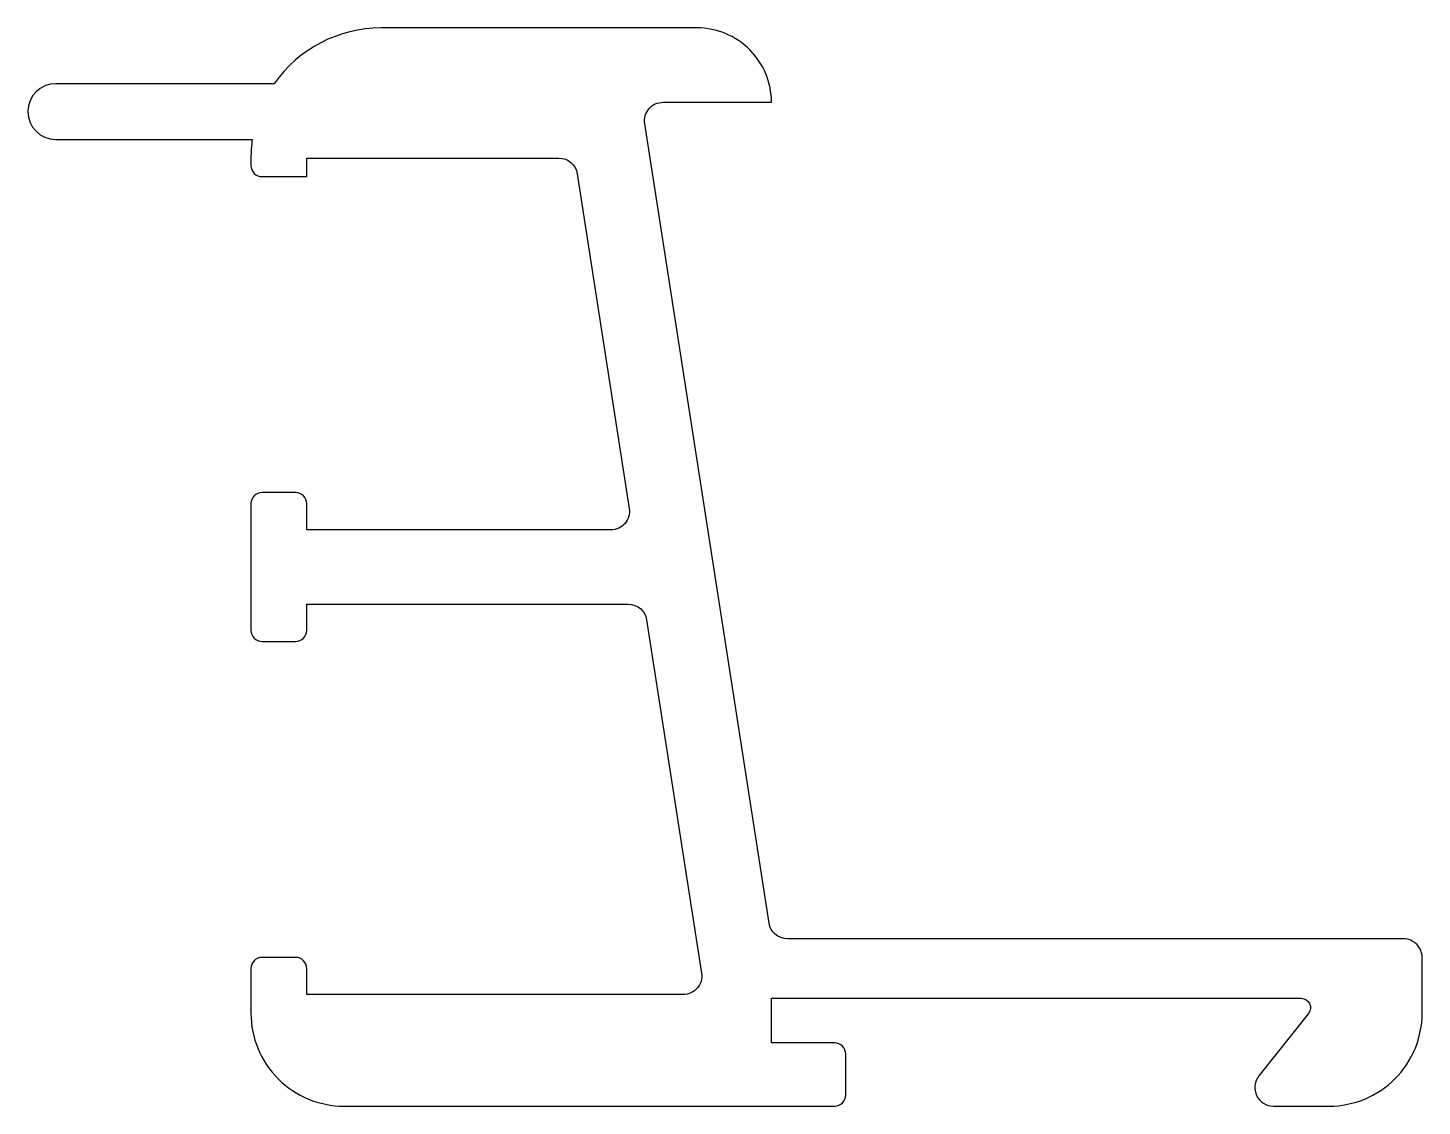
# Model space of a CAD drawing. Extents: x 156.5 to 194, y 210.9 to 239.9.
import ezdxf

# ---------------------------------------------------------------- set-up
doc = ezdxf.new("R2010")
doc.units = 0
doc.layers.get('0').update_dxf_attribs({"linetype": 'CONTINUOUS'})

msp = doc.modelspace()

# ---------------------------------------------------------------- linework, layer by layer
msp.add_lwpolyline([(162.537, 223.717, 0.414214), (162.837, 223.417), (163.737, 223.417, 0.414214), (164.037, 223.717), (164.037, 224.417), (172.685, 224.417, -0.369704), (173.179, 223.994), (174.656, 214.494, -0.46017), (174.162, 213.917), (164.037, 213.917), (164.037, 214.617, 0.414214), (163.737, 214.917), (162.837, 214.917, 0.414214), (162.537, 214.617), (162.537, 213.417, 0.414214), (165.037, 210.917), (178.237, 210.917, 0.414214), (178.537, 211.217), (178.537, 212.317, 0.414214), (178.237, 212.617), (176.537, 212.617), (176.537, 213.817), (190.787, 213.817, -0.627672), (190.983, 213.412), (189.645, 211.728, 0.627672), (190.037, 210.917), (191.537, 210.917, 0.414214), (194.037, 213.417), (194.037, 214.917, 0.414214), (193.537, 215.417), (176.965, 215.417, -0.369704), (176.471, 215.841), (173.127, 237.341, -0.46017), (173.621, 237.917), (176.537, 237.917, 0.414214), (174.537, 239.917), (166.037, 239.917, 0.245393), (163.165, 238.417), (157.287, 238.417, 1), (157.287, 236.917), (162.573, 236.917, 0.035852), (162.537, 236.417), (162.537, 236.217, 0.414214), (162.837, 235.917), (164.037, 235.917), (164.037, 236.417), (170.818, 236.417, -0.369704), (171.312, 235.994), (172.712, 226.994, -0.46017), (172.218, 226.417), (164.037, 226.417), (164.037, 227.117, 0.414214), (163.737, 227.417), (162.837, 227.417, 0.414214), (162.537, 227.117)], format="xyb", close=True)

doc.saveas('drawing.dxf')
